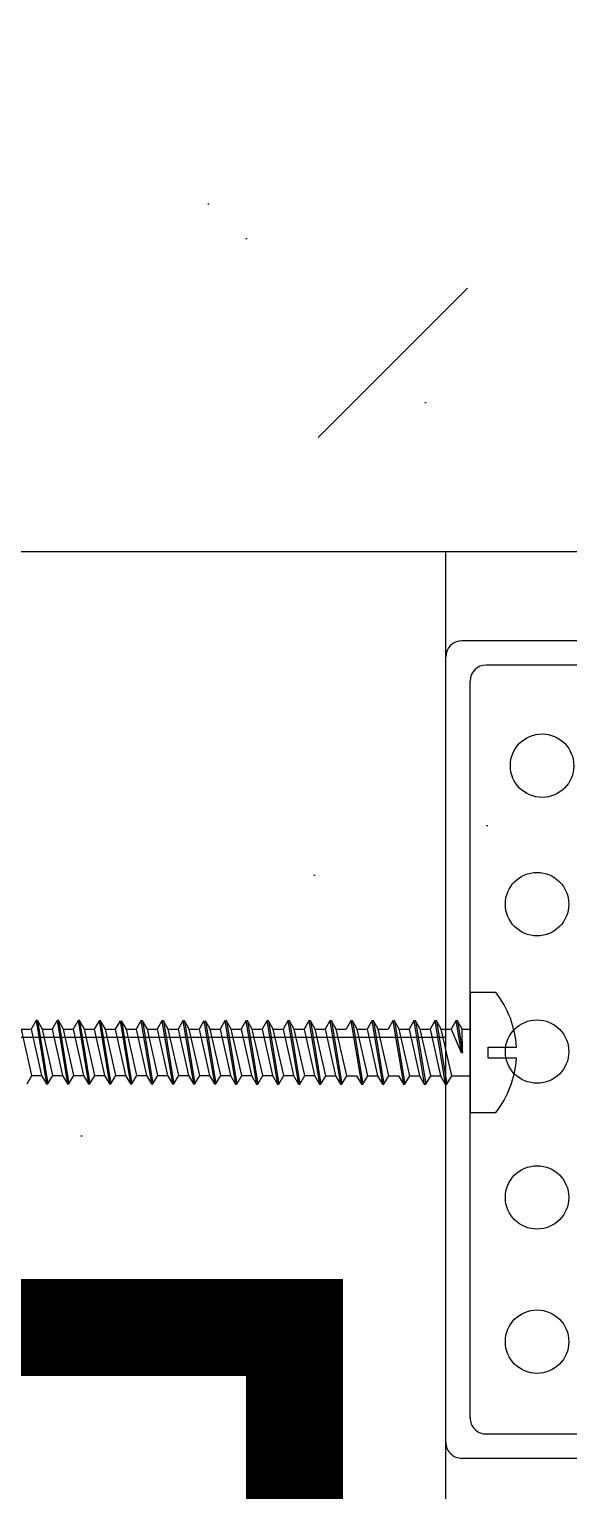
# Model space of a CAD drawing. Extents: x 343299501 to 344531018, y 671200678 to 672446893.
# Drawn here: x 344118706.8 to 344118740.2, y 672022828.5 to 672022918.7 of the extents above; entities that cross this region are included whole.
import ezdxf

# ---------------------------------------------------------------- set-up
doc = ezdxf.new("R2010")
doc.units = 0
doc.header["$LTSCALE"] = 10
doc.header["$MEASUREMENT"] = 0
for name, color, linetype in [('00-景观', 4, 'Continuous'), ('con', 2, 'Continuous'), ('灯具', 7, 'Continuous')]:
    doc.layers.add(name, color=color, linetype=linetype)
doc.layers.add('REINL', color=1, linetype='Continuous', lineweight=0)

# ---------------------------------------------------------------- blocks, each defined once
blk = doc.blocks.new('LED线条灯')
at = {"layer": 'con', "color": 2}
for centre in [(-24.05143729529999, 41.78344906737536), (-24.36066204821691, 33.22922486873972), (-24.36066204821691, 24.12243812086925), (-24.36066204821691, 15.11357384123815), (-24.36066204821691, 6.202631865235162)]:
    blk.add_circle(centre, 1.959494924827595, dxfattribs=at)
at = {"layer": '灯具', "color": 3, "linetype": 'Continuous', "lineweight": -3, "ltscale": 20}
for p, q in [((16.65000003638852, 49.49999999403371), (-28.99999997434497, 49.49999999979627)), ((-30, 0), (-29.99999997470877, 48.50000000032014)), ((16.65000003566092, 47.99999998757266), (-27.49999997504347, 47.9999999938882)), ((-28.49999999922875, 1.500000001688022), (-28.49999997549457, 46.99999999441206)), ((-27.49999999950523, 0.5000000011641532), (23.30003004283935, 0.499999995197868)), ((-29.00000000017462, -1.000000000523869), (40.95006004342576, -1.000000007305061))]:
    blk.add_line(p, q, dxfattribs=at)
for centre, start, end in [((-28.99999997470877, 48.49999999979627), 89.99999997915592, 179.9999999699845), ((-27.49999997549457, 46.9999999938882), 89.99999997415334, 179.9999999699845), ((-27.49999999922875, 1.500000001164153), 179.9999999699845, 269.9999999833247), ((-29, -5.238689482212067e-10), 179.9999999699845, 269.9999999899948)]:
    blk.add_arc(centre, 1, start, end, dxfattribs=at)
blk = doc.blocks.new('ld1')
for p, q in [((0.002353958690946456, 3.703202611866232), (-0.002353958690946456, -3.703202611866345)), ((1.597948593593173, 3.702188364402332), (0.002353958690946456, 3.703202611866232)), ((-26.80068718964685, 1.970476153813138), (-27.10034304733199, 1.452218056359015)), ((-26.7081071243374, 1.97041730484591), (-26.80068718964685, 1.970476153813138)), ((-26.80068718964685, 1.970476153813138), (-26.15511015897937, -1.93681454453565)), ((-26.4091103750834, 1.451778670960266), (-26.7081071243374, 1.97041730484591)), ((-26.7081071243374, 1.97041730484591), (-26.0625300937063, -1.936873393502879)), ((-25.50456627555468, 1.969652268271375), (-25.80422213323982, 1.451394170817252)), ((-25.41198621024523, 1.969593419304147), (-25.50456627555468, 1.969652268271375)), ((-25.50456627555468, 1.969652268271375), (-24.8589892448872, -1.937638430077413)), ((-25.11298946099123, 1.450954785418503), (-25.41198621024523, 1.969593419304147)), ((-25.41198621024523, 1.969593419304147), (-24.76640917961413, -1.937697279044642)), ((-24.20844536141885, 1.968828382729612), (-24.50810121910399, 1.450570285275489)), ((-24.1158652961094, 1.968769533762384), (-24.20844536141885, 1.968828382729612)), ((-24.20844536141885, 1.968828382729612), (-23.56286833075137, -1.938462315619063)), ((-23.8168685468554, 1.450130899876854), (-24.1158652961094, 1.968769533762384)), ((-24.1158652961094, 1.968769533762384), (-23.47028826544192, -1.938521164586405)), ((-22.91232444728666, 1.968004497187849), (-23.2119803049718, 1.449746399733726)), ((-22.81974438197722, 1.967945648220621), (-22.91232444728666, 1.968004497187849)), ((-22.91232444728666, 1.968004497187849), (-22.26674741661918, -1.93928620116094)), ((-22.52074763272321, 1.449307014334977), (-22.81974438197722, 1.967945648220621)), ((-22.81974438197722, 1.967945648220621), (-22.17416735134611, -1.939345050128168)), ((-21.61620353319449, 1.967180611646086), (-21.91585939087963, 1.448922514191963)), ((-21.61620353319449, 1.967180611646086), (-20.97062650252701, -1.940110086702703)), ((-21.22462671863104, 1.448483128793214), (-21.52362346788505, 1.967121762678858)), ((-21.52362346788505, 1.967121762678858), (-20.87804643725394, -1.940168935669931)), ((-20.32008261910232, 1.966356726104323), (-20.61973847678746, 1.4480986286502)), ((-20.22750255379287, 1.966297877137094), (-20.32008261910232, 1.966356726104323)), ((-20.32008261910232, 1.966356726104323), (-19.67450558843484, -1.940933972244466)), ((-19.92850580453887, 1.447659243251451), (-20.22750255379287, 1.966297877137094)), ((-20.22750255379287, 1.966297877137094), (-19.58192552316177, -1.940992821211694)), ((-19.0239617049665, 1.96553284056256), (-19.32361756265163, 1.447274743108437)), ((-18.93138163965705, 1.965473991595331), (-19.0239617049665, 1.96553284056256)), ((-19.0239617049665, 1.96553284056256), (-18.37838467429901, -1.941757857786115)), ((-18.63238489040305, 1.446835357709801), (-18.93138163965705, 1.965473991595331)), ((-18.93138163965705, 1.965473991595331), (-18.28580460898957, -1.941816706753457)), ((-17.72784079083431, 1.964708955020797), (-18.02749664851945, 1.446450857566674)), ((-17.63526072552486, 1.964650106053568), (-17.72784079083431, 1.964708955020797)), ((-17.72784079083431, 1.964708955020797), (-17.08226376016682, -1.942581743327992)), ((-17.33626397627086, 1.446011472167925), (-17.63526072552486, 1.964650106053568)), ((-17.63526072552486, 1.964650106053568), (-16.98968369489376, -1.94264059229522)), ((-16.43171987674214, 1.963885069479034), (-16.73137573442727, 1.445626972024911)), ((-16.43171987674214, 1.963885069479034), (-15.78614284607465, -1.943405628869755)), ((-16.04014306217869, 1.445187586626162), (-16.33913981143269, 1.963826220511805)), ((-16.33913981143269, 1.963826220511805), (-15.69356278080159, -1.943464477836983)), ((-15.13559896264996, 1.96306118393727), (-15.4352548203351, 1.444803086483148)), ((-15.04301889734052, 1.963002334970042), (-15.13559896264996, 1.96306118393727)), ((-15.13559896264996, 1.96306118393727), (-14.49002193198248, -1.944229514411518)), ((-14.74402214808651, 1.444363701084399), (-15.04301889734052, 1.963002334970042)), ((-15.04301889734052, 1.963002334970042), (-14.39744186670941, -1.944288363378746)), ((-13.83947804851414, 1.962237298395507), (-14.13913390619928, 1.443979200941385)), ((-13.74689798320469, 1.962178449428279), (-13.83947804851414, 1.962237298395507)), ((-13.83947804851414, 1.962237298395507), (-13.19390101784666, -1.945053399953167)), ((-13.44790123395069, 1.443539815542749), (-13.74689798320469, 1.962178449428279)), ((-13.74689798320469, 1.962178449428279), (-13.10132095253721, -1.945112248920509)), ((-12.54335713438195, 1.961413412853744), (-12.84301299206709, 1.443155315399622)), ((-12.4507770690725, 1.961354563886516), (-12.54335713438195, 1.961413412853744)), ((-12.54335713438195, 1.961413412853744), (-11.89778010371447, -1.945877285495044)), ((-12.1517803198185, 1.442715930000873), (-12.4507770690725, 1.961354563886516)), ((-12.4507770690725, 1.961354563886516), (-11.8052000384414, -1.945936134462272)), ((-11.24723622024612, 1.960589527311981), (-11.54689207793126, 1.442331429857859)), ((-11.15465615493667, 1.960530678344753), (-11.24723622024612, 1.960589527311981)), ((-11.24723622024612, 1.960589527311981), (-10.60165918957864, -1.946701171036693)), ((-10.85565940568267, 1.441892044459223), (-11.15465615493667, 1.960530678344753)), ((-11.15465615493667, 1.960530678344753), (-10.50907912426919, -1.946760020004035)), ((-9.951115306113934, 1.959765641770218), (-10.25077116379907, 1.441507544316096)), ((-9.858535240804486, 1.95970679280299), (-9.951115306113934, 1.959765641770218)), ((-9.951115306113934, 1.959765641770218), (-9.305538275446452, -1.94752505657857)), ((-9.559538491550484, 1.441068158917346), (-9.858535240804486, 1.95970679280299)), ((-9.858535240804486, 1.95970679280299), (-9.212958210173383, -1.947583905545798)), ((-8.654994391978107, 1.958941756228455), (-8.954650249663246, 1.440683658774333)), ((-8.562414326668659, 1.958882907261227), (-8.654994391978107, 1.958941756228455)), ((-8.654994391978107, 1.958941756228455), (-8.009417361310625, -1.948348942120219)), ((-8.263417577414657, 1.440244273375697), (-8.562414326668659, 1.958882907261227)), ((-8.562414326668659, 1.958882907261227), (-7.916837296001177, -1.948407791087561)), ((-7.358873477845918, 1.958117870686692), (-7.658529335531057, 1.43985977323257)), ((-7.26629341253647, 1.958059021719464), (-7.358873477845918, 1.958117870686692)), ((-7.358873477845918, 1.958117870686692), (-6.713296447178436, -1.949172827662096)), ((-6.967296663282468, 1.43942038783382), (-7.26629341253647, 1.958059021719464)), ((-7.26629341253647, 1.958059021719464), (-6.620716381905368, -1.949231676629324)), ((-6.062752563710092, 1.957293985144929), (-6.36240842139523, 1.439035887690807)), ((-5.970172498400643, 1.957235136177701), (-6.062752563710092, 1.957293985144929)), ((-6.062752563710092, 1.957293985144929), (-5.417175533042609, -1.949996713203745)), ((-5.671175749146641, 1.438596502292171), (-5.970172498400643, 1.957235136177701)), ((-5.970172498400643, 1.957235136177701), (-5.324595467733161, -1.950055562171087)), ((-4.766631649577903, 1.956470099603166), (-5.066287507263041, 1.438212002149044)), ((-4.674051584268454, 1.956411250635938), (-4.766631649577903, 1.956470099603166)), ((-4.766631649577903, 1.956470099603166), (-4.121054618910421, -1.950820598745622)), ((-4.375054835014453, 1.437772616750294), (-4.674051584268454, 1.956411250635938)), ((-4.674051584268454, 1.956411250635938), (-4.028474553637352, -1.95087944771285)), ((-3.470510735442076, 1.955646214061403), (-3.770166593127215, 1.437388116607281)), ((-3.377930670132628, 1.955587365094175), (-3.470510735442076, 1.955646214061403)), ((-3.470510735442076, 1.955646214061403), (-2.824933704774594, -1.951644484287272)), ((-3.078933920878626, 1.436948731208645), (-3.377930670132628, 1.955587365094175)), ((-3.377930670132628, 1.955587365094175), (-2.732353639465146, -1.951703333254613)), ((-2.174389821266232, 1.95482232851964), (-2.474045678955008, 1.436564231065518)), ((-2.081809755996801, 1.954763479552412), (-2.174389821266232, 1.95482232851964)), ((-2.174389821266232, 1.95482232851964), (-1.528812790638767, -1.952468369829035)), ((-1.782813006706419, 1.436124845666882), (-2.081809755996801, 1.954763479552412)), ((-2.081809755996801, 1.954763479552412), (-1.436232725329319, -1.952527218796263)), ((-0.8782689071304048, 1.953998442977991), (-1.177924764819181, 1.435740345523868)), ((-0.7856888418209564, 1.953939594010649), (-0.8782689071304048, 1.953998442977991)), ((-0.8782689071304048, 1.953998442977991), (-0.5554803917766549, 0.0003530938424773922)), ((-0.4866920925705926, 1.435300960125119), (-0.7856888418209564, 1.953939594010649)), ((-0.7856888418209564, 1.953939594010649), (-0.4629003265072242, 0.0002942448752492055)), ((-27.05899515011333, -1.417791410506993), (-27.70523128921559, 1.452602556502143)), ((-27.70523128921559, 1.452602556502143), (-27.10034304729197, 1.452218056359015)), ((-25.76287423602116, -1.418615296048756), (-26.4091103750834, 1.451778670960266)), ((-26.40911037512342, 1.45177867096038), (-25.8042221331998, 1.451394170817252)), ((-24.46675332192899, -1.419439181590519), (-25.11298946099123, 1.450954785418503)), ((-25.11298946099123, 1.450954785418503), (-24.50810121910399, 1.450570285275489)), ((-24.50810121910399, 1.450570285275489), (-23.86186508000173, -1.419823681733533)), ((-23.17063240775315, -1.420263067132282), (-23.8168685468554, 1.450130899876854)), ((-23.8168685468554, 1.450130899876854), (-23.21198030493179, 1.449746399733726)), ((-21.87451149366098, -1.421086952674045), (-22.52074763272321, 1.449307014334977)), ((-22.52074763276323, 1.449307014335091), (-21.91585939083961, 1.448922514191963)), ((-20.5783905795688, -1.421910838215808), (-21.22462671863104, 1.448483128793214)), ((-21.22462671867106, 1.448483128793328), (-20.61973847674744, 1.4480986286502)), ((-19.28226966547663, -1.422734723757571), (-19.92850580453887, 1.447659243251451)), ((-19.92850580453887, 1.447659243251451), (-19.32361756265163, 1.447274743108437)), ((-19.32361756265163, 1.447274743108437), (-18.67738142354938, -1.423119223900585)), ((-17.98614875130079, -1.423558609299334), (-18.63238489040305, 1.446835357709801)), ((-18.63238489040305, 1.446835357709801), (-18.02749664847943, 1.446450857566674)), ((-16.69002783720862, -1.424382494841097), (-17.33626397627086, 1.446011472167925)), ((-17.33626397631087, 1.446011472168038), (-16.73137573438726, 1.445626972024911)), ((-15.39390692311645, -1.425206380382861), (-16.04014306217869, 1.445187586626162)), ((-16.0401430622187, 1.445187586626275), (-15.43525482029509, 1.444803086483148)), ((-14.09778600902428, -1.426030265924624), (-14.74402214808651, 1.444363701084399)), ((-14.74402214808651, 1.444363701084399), (-14.13913390619928, 1.443979200941385)), ((-14.13913390619928, 1.443979200941385), (-13.49289776709702, -1.426414766067637)), ((-12.80166509484843, -1.426854151466387), (-13.44790123395069, 1.443539815542749)), ((-13.44790123395069, 1.443539815542749), (-12.84301299202707, 1.443155315399622)), ((-12.1517803198185, 1.442715930000873), (-11.54689207793126, 1.442331429857859)), ((-11.50554418075626, -1.42767803700815), (-12.1517803198185, 1.442715930000873)), ((-11.54689207793126, 1.442331429857859), (-10.900655938829, -1.428062537151163)), ((-10.20942326658042, -1.428501922549913), (-10.85565940568267, 1.441892044459223)), ((-10.85565940568267, 1.441892044459223), (-10.25077116375905, 1.441507544316096)), ((-8.913302352488245, -1.429325808091676), (-9.559538491550484, 1.441068158917346)), ((-9.559538491550484, 1.441068158917346), (-8.954650249663246, 1.440683658774333)), ((-8.954650249663246, 1.440683658774333), (-8.308414110560989, -1.429710308234689)), ((-8.263417577414657, 1.440244273375697), (-7.658529335491039, 1.43985977323257)), ((-7.6171814383124, -1.430149693633439), (-8.263417577414657, 1.440244273375697)), ((-6.321060524220229, -1.430973579175202), (-6.967296663282468, 1.43942038783382)), ((-6.967296663282468, 1.43942038783382), (-6.36240842139523, 1.439035887690807)), ((-6.36240842139523, 1.439035887690807), (-5.716172282292973, -1.431358079318215)), ((-5.024939610044385, -1.431797464716965), (-5.671175749146641, 1.438596502292171)), ((-5.671175749146641, 1.438596502292171), (-5.066287507223024, 1.438212002149044)), ((-3.728818695952214, -1.432621350258728), (-4.375054835014453, 1.437772616750294)), ((-4.375054835014453, 1.437772616750294), (-3.770166593127215, 1.437388116607281)), ((-3.770166593127215, 1.437388116607281), (-3.123930454024958, -1.433005850401742)), ((-2.432697781776369, -1.433445235800491), (-3.078933920878626, 1.436948731208645)), ((-3.078933920878626, 1.436948731208645), (-2.474045678955008, 1.436564231065518)), ((-2.474045678955008, 1.436564231065518), (-1.827809539892769, -1.433829735943505)), ((-1.136576867640542, -1.43426912134214), (-1.782813006706419, 1.436124845666882)), ((-1.782813006706419, 1.436124845666882), (-1.177924764819181, 1.435740345523868)), ((-1.177924764819181, 1.435740345523868), (-0.5554803917766549, 0.0003530938424773922)), ((-0.4629003265072242, 0.0002942448752492055), (-0.4866920925705926, 1.435300960125119)), ((-0.4866920925705926, 1.435300960125119), (0.0009121589937421959, 1.434991012119099)), ((1.110743042376271, -0.3432524292244352), (1.111178524733987, 0.3418400540099356)), ((1.111178524733987, 0.3418400540099356), (2.860442461907951, 0.3407281259090951)), ((-0.5553403388694278, -0.0004945625761365591), (-0.4627602735599794, -0.0005534115433647457)), ((2.860006979550235, -0.3443643573252757), (1.110743042376271, -0.3432524292244352)), ((-27.35865100780211, -1.936049507961116), (-27.05899515011333, -1.417791410506993)), ((-27.05899515011333, -1.417791410506993), (-26.45410690822973, -1.418175910650007)), ((-26.45410690822973, -1.418175910650007), (-26.15511015897937, -1.93681454453565)), ((-26.0625300937063, -1.936873393502879), (-25.76287423602116, -1.418615296048756)), ((-25.76287423602116, -1.418615296048756), (-25.15798599413756, -1.41899979619177)), ((-25.15798599413756, -1.41899979619177), (-24.8589892448872, -1.937638430077413)), ((-24.76640917961413, -1.937697279044642), (-24.46675332192899, -1.419439181590519)), ((-24.46675332192899, -1.419439181590519), (-23.86186508000173, -1.419823681733533)), ((-23.86186508000173, -1.419823681733533), (-23.56286833075137, -1.938462315619063)), ((-23.47028826544192, -1.938521164586405), (-23.17063240775315, -1.420263067132282)), ((-23.17063240775315, -1.420263067132282), (-22.56574416586955, -1.420647567275296)), ((-22.56574416586955, -1.420647567275296), (-22.26674741661918, -1.93928620116094)), ((-22.17416735134611, -1.939345050128168), (-21.87451149366098, -1.421086952674045)), ((-21.87451149366098, -1.421086952674045), (-21.26962325177738, -1.421471452817059)), ((-21.26962325177738, -1.421471452817059), (-20.97062650252701, -1.940110086702703)), ((-20.87804643725394, -1.940168935669931), (-20.5783905795688, -1.421910838215808)), ((-20.5783905795688, -1.421910838215808), (-19.9735023376852, -1.422295338358822)), ((-19.9735023376852, -1.422295338358822), (-19.67450558843484, -1.940933972244466)), ((-19.58192552316177, -1.940992821211694), (-19.28226966547663, -1.422734723757571)), ((-19.28226966547663, -1.422734723757571), (-18.67738142354938, -1.423119223900585)), ((-18.67738142354938, -1.423119223900585), (-18.37838467429901, -1.941757857786115)), ((-18.28580460898957, -1.941816706753457), (-17.98614875130079, -1.423558609299334)), ((-17.98614875130079, -1.423558609299334), (-17.38126050941719, -1.423943109442348)), ((-17.38126050941719, -1.423943109442348), (-17.08226376016682, -1.942581743327992)), ((-16.98968369489376, -1.94264059229522), (-16.69002783720862, -1.424382494841097)), ((-16.69002783720862, -1.424382494841097), (-16.08513959532502, -1.424766994984111)), ((-16.08513959532502, -1.424766994984111), (-15.78614284607465, -1.943405628869755)), ((-15.69356278080159, -1.943464477836983), (-15.39390692311645, -1.425206380382861)), ((-15.39390692311645, -1.425206380382861), (-14.78901868123285, -1.425590880525874)), ((-14.78901868123285, -1.425590880525874), (-14.49002193198248, -1.944229514411518)), ((-14.39744186670941, -1.944288363378746), (-14.09778600902428, -1.426030265924624)), ((-14.09778600902428, -1.426030265924624), (-13.49289776709702, -1.426414766067637)), ((-13.49289776709702, -1.426414766067637), (-13.19390101784666, -1.945053399953167)), ((-13.10132095253721, -1.945112248920509), (-12.80166509484843, -1.426854151466387)), ((-12.80166509484843, -1.426854151466387), (-12.19677685296483, -1.4272386516094)), ((-12.19677685296483, -1.4272386516094), (-11.89778010371447, -1.945877285495044)), ((-11.8052000384414, -1.945936134462272), (-11.50554418075626, -1.42767803700815)), ((-11.50554418075626, -1.42767803700815), (-10.900655938829, -1.428062537151163)), ((-10.900655938829, -1.428062537151163), (-10.60165918957864, -1.946701171036693)), ((-10.50907912426919, -1.946760020004035), (-10.20942326658042, -1.428501922549913)), ((-10.20942326658042, -1.428501922549913), (-9.604535024696816, -1.428886422692926)), ((-9.604535024696816, -1.428886422692926), (-9.305538275446452, -1.94752505657857)), ((-9.212958210173383, -1.947583905545798), (-8.913302352488245, -1.429325808091676)), ((-8.913302352488245, -1.429325808091676), (-8.308414110560989, -1.429710308234689)), ((-8.308414110560989, -1.429710308234689), (-8.009417361310625, -1.948348942120219)), ((-7.916837296001177, -1.948407791087561), (-7.6171814383124, -1.430149693633439)), ((-7.6171814383124, -1.430149693633439), (-7.0122931964288, -1.430534193776452)), ((-7.0122931964288, -1.430534193776452), (-6.713296447178436, -1.949172827662096)), ((-6.620716381905368, -1.949231676629324), (-6.321060524220229, -1.430973579175202)), ((-6.321060524220229, -1.430973579175202), (-5.716172282292973, -1.431358079318215)), ((-5.716172282292973, -1.431358079318215), (-5.417175533042609, -1.949996713203745)), ((-5.324595467733161, -1.950055562171087), (-5.024939610044385, -1.431797464716965)), ((-5.024939610044385, -1.431797464716965), (-4.420051368160784, -1.432181964859979)), ((-4.420051368160784, -1.432181964859979), (-4.121054618910421, -1.950820598745622)), ((-4.028474553637352, -1.95087944771285), (-3.728818695952214, -1.432621350258728)), ((-3.728818695952214, -1.432621350258728), (-3.123930454024958, -1.433005850401742)), ((-3.123930454024958, -1.433005850401742), (-2.824933704774594, -1.951644484287272)), ((-2.732353639465146, -1.951703333254613), (-2.432697781776369, -1.433445235800491)), ((-2.432697781776369, -1.433445235800491), (-1.827809539892769, -1.433829735943505)), ((-1.827809539892769, -1.433829735943505), (-1.528812790638767, -1.952468369829035)), ((-1.436232725329319, -1.952527218796263), (-1.136576867640542, -1.43426912134214)), ((-1.136576867640542, -1.43426912134214), (-0.0009121589937421959, -1.434991012119099)), ((-26.15511015897937, -1.93681454453565), (-26.0625300937063, -1.936873393502879)), ((-24.8589892448872, -1.937638430077413), (-24.76640917961413, -1.937697279044642)), ((-23.56286833075137, -1.938462315619063), (-23.47028826544192, -1.938521164586405)), ((-22.26674741661918, -1.93928620116094), (-22.17416735134611, -1.939345050128168)), ((-20.97062650252701, -1.940110086702703), (-20.87804643725394, -1.940168935669931)), ((-19.67450558843484, -1.940933972244466), (-19.58192552316177, -1.940992821211694)), ((-18.37838467429901, -1.941757857786115), (-18.28580460898957, -1.941816706753457)), ((-17.08226376016682, -1.942581743327992), (-16.98968369489376, -1.94264059229522)), ((-15.78614284607465, -1.943405628869755), (-15.69356278080159, -1.943464477836983)), ((-14.49002193198248, -1.944229514411518), (-14.39744186670941, -1.944288363378746)), ((-13.19390101784666, -1.945053399953167), (-13.10132095253721, -1.945112248920509)), ((-11.89778010371447, -1.945877285495044), (-11.8052000384414, -1.945936134462272)), ((-10.60165918957864, -1.946701171036693), (-10.50907912426919, -1.946760020004035)), ((-9.305538275446452, -1.94752505657857), (-9.212958210173383, -1.947583905545798)), ((-8.009417361310625, -1.948348942120219), (-7.916837296001177, -1.948407791087561)), ((-6.713296447178436, -1.949172827662096), (-6.620716381905368, -1.949231676629324)), ((-5.417175533042609, -1.949996713203745), (-5.324595467733161, -1.950055562171087)), ((-4.121054618910421, -1.950820598745622), (-4.028474553637352, -1.95087944771285)), ((-2.824933704774594, -1.951644484287272), (-2.732353639465146, -1.951703333254613)), ((-1.528812790638767, -1.952468369829035), (-1.436232725329319, -1.952527218796263)), ((-0.002353958690946456, -3.703202611866345), (1.593240676211281, -3.704216859330245))]:
    blk.add_line(p, q)
for points in [[(-27.10034304729197, 1.452218056359015), (-26.45410690822973, -1.418175910650007)], [(-25.8042221331998, 1.451394170817252), (-25.15798599413756, -1.41899979619177)], [(-23.21198030493179, 1.449746399733726), (-22.56574416586955, -1.420647567275296)], [(-21.91585939083961, 1.448922514191963), (-21.26962325177738, -1.421471452817059)], [(-20.61973847674744, 1.4480986286502), (-19.9735023376852, -1.422295338358822)], [(-18.02749664847943, 1.446450857566674), (-17.38126050941719, -1.423943109442348)], [(-16.73137573438726, 1.445626972024911), (-16.08513959532502, -1.424766994984111)], [(-15.43525482029509, 1.444803086483148), (-14.78901868123285, -1.425590880525874)], [(-12.84301299202707, 1.443155315399622), (-12.19677685296483, -1.4272386516094)], [(-10.25077116375905, 1.441507544316096), (-9.604535024696816, -1.428886422692926)]]:
    blk.add_lwpolyline(points)
for radius, start, end in [(6.017705460022837, 3.226795615139955, 37.94345210942598), (6.017705460022833, 321.9837072205102, 356.7003637147183)]:
    blk.add_arc((-3.147722220088326, 0.002000864926003487), radius, start, end)

msp = doc.modelspace()

# ---------------------------------------------------------------- hatches: boundary and pattern name
h = msp.add_hatch()
h.set_pattern_fill('天然石材', color=8, scale=10)
h.set_pattern_definition([(45, (725251.3899090886, 260390.1613276005), (-35.35535320146299, 35.355353201463), []), (45, (725268.7771340013, 260372.2101925611), (-35.35535320146299, 35.355353201463), [19.73685, -11.2782])])
edge = h.paths.add_edge_path()
edge.add_arc((344118792.5583136, 672022966.4451637), 20, 0, 90)
edge.add_line((344118792.5583136, 672022986.4451637), (344118312.5583136, 672022986.4451638))
edge.add_line((344118312.5583136, 672022986.4451638), (344118312.558308, 672022886.4451637))
edge.add_line((344118312.558308, 672022886.4451637), (344118812.5583136, 672022886.4451637))
edge.add_line((344118812.5583136, 672022886.4451637), (344118812.5583136, 672022966.4451637))
h = msp.add_hatch()
h.set_pattern_fill('AR-SAND', color=41, scale=10)
h.set_pattern_definition([(37.50000000000001, (-4084.908900678158, 16987.74335765839), (-0.8000156479920251, 24.47066186646712), [0, -19.304, 0, -21.59, 0, -20.6375]), (7.499999999999999, (-4084.908900678158, 16987.74335765839), (22.47616415690013, 35.84125502841771), [0, -10.414, 0, -17.399, 0, -6.6675]), (327.5, (-4100.529900678158, 16987.74335765839), (39.5496185120729, 0.071859233927285), [0, -6.35, 0, -22.86, 0, -29.845]), (317.5, (-4100.529900678158, 16987.74335765839), (38.17782262361487, 11.14646616286081), [0, -3.175, 0, -14.986, 0, -17.145])])
h.paths.add_polyline_path([(344118732.5583136, 672022886.4451638), (344118312.5583136, 672022886.4451638), (344118312.5583136, 672022856.4451638), (344118732.5583136, 672022856.4451638)])

# ---------------------------------------------------------------- linework, layer by layer
at = {"color": 4}
msp.add_lwpolyline([(344118732.5583136, 672021906.4451638), (344118732.5583136, 672022886.4451638)], dxfattribs=at)
at = {"layer": '00-景观'}
for p, q in [((344118812.5583136, 672022886.4451638), (344118312.5583136, 672022886.4451638)), ((344118732.5583136, 672022856.4451638), (344118312.5583136, 672022856.4451638))]:
    msp.add_line(p, q, dxfattribs=at)
at = {"layer": 'REINL', "const_width": 6}
msp.add_lwpolyline([(344118433.3414637, 672020770.0612761), (344118550.5295596, 672020770.0612761), (344118550.5295596, 672022838.5371159), (344118723.2222688, 672022838.5371159), (344118723.2222688, 672020775.0103114), (344118860.6495102, 672020775.0103114)], dxfattribs=at)

# ---------------------------------------------------------------- block references
msp.add_blockref('ld1', (344118734.0606675, 672022855.523973))
at = {"layer": 'con', "color": 2}
msp.add_blockref('LED线条灯', (344118762.5583135, 672022831.4598647), dxfattribs=at)

doc.saveas('drawing.dxf')
